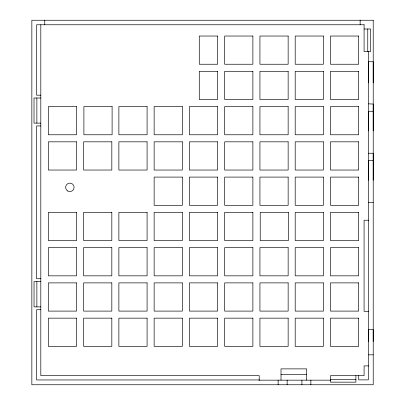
<?xml version="1.0" encoding="UTF-8"?>
<svg xmlns="http://www.w3.org/2000/svg" width="405" height="405" viewBox="0 0 405 405"><rect width="100%" height="100%" fill="white"/><g stroke="black" fill="none" stroke-linecap="round" stroke-linejoin="round"><path stroke-width="0.61" d="M368.601 153.252L373.218 153.237L373.218 180.225M368.601 341.42L368.601 329.594L373.218 329.594L373.218 341.42M368.601 180.225L368.601 160.507L373.218 160.507M368.601 130.931L368.601 111.264L373.218 111.279M368.601 82.883L368.601 61.722L373.218 61.722L373.218 82.883M373.218 130.931L373.218 104.039L368.601 103.857M364.171 24.766L36.582 24.766L36.582 95.18L40.814 95.18M364.085 28.998L370.575 28.998L370.575 51.567L364.085 51.567L364.085 24.766M40.814 98L34.015 98L34.015 123.12L40.814 123.12M40.814 125.94L36.582 125.94L36.582 278.726L40.814 278.726M368.601 220.224L364.085 220.224L364.085 311.349L368.601 311.349M40.814 281.546L34.04 281.546L34.04 306.894L40.814 306.894M40.814 309.714L36.582 309.714L36.582 379.956L259.215 379.956M368.601 354.836L373.218 354.836M281.009 374.519L306.681 374.519M330.51 379.374L355.904 379.374M258.896 380.163L330.693 380.163M373.218 202.546L368.601 202.546M368.601 51.384L368.601 220.831M368.601 311.242L368.601 365.902L364.085 365.902L364.085 375.648L330.51 375.648L330.51 382.158L355.904 382.158L355.904 375.648M368.317 220.224L368.317 311.349M368.317 365.902L368.317 379.88L358.724 379.88L358.724 375.648M367.755 28.998L367.755 51.567M360.136 20.25L360.136 24.766M310.868 380.163L310.868 384.75M306.681 380.163L306.681 368.879L281.009 368.879L281.009 380.163M301.917 380.163L301.917 384.75M287.14 380.163L287.14 384.75M278.134 380.163L278.134 384.75M259.215 380.163L259.215 375.648L40.814 375.648L40.814 24.766M44.763 20.25L44.763 24.766M36.865 98L36.865 123.12M36.865 281.546L36.865 306.894M373.218 20.25L31.848 20.25L31.848 384.75L373.218 384.75L373.218 20.25M217.617 36.035L199.28 36.035L199.28 64.243L217.617 64.243L217.617 36.035M252.882 36.035L224.674 36.035L224.674 64.243L252.882 64.243L252.882 36.035M288.147 36.035L259.934 36.035L259.934 64.243L288.147 64.243L288.147 36.035M323.413 36.035L295.199 36.035L295.199 64.243L323.413 64.243L323.413 36.035M358.678 36.035L330.465 36.035L330.465 64.243L358.678 64.243L358.678 36.035M217.617 71.3L199.28 71.3L199.28 99.508L217.617 99.508L217.617 71.3M252.882 71.3L224.674 71.3L224.674 99.508L252.882 99.508L252.882 71.3M288.147 71.3L259.934 71.3L259.934 99.508L288.147 99.508L288.147 71.3M323.413 71.3L295.199 71.3L295.199 99.508L323.413 99.508L323.413 71.3M358.678 71.3L330.465 71.3L330.465 99.508L358.678 99.508L358.678 71.3M76.56 106.561L48.347 106.561L48.347 134.774L76.56 134.774L76.56 106.561M112.104 106.561L83.896 106.561L83.896 134.774L112.104 134.774L112.104 106.561M147.086 106.561L118.878 106.561L118.878 134.774L147.086 134.774L147.086 106.561M182.351 106.561L154.143 106.561L154.143 134.774L182.351 134.774L182.351 106.561M217.617 106.561L189.408 106.561L189.408 134.774L217.617 134.774L217.617 106.561M252.882 106.561L224.674 106.561L224.674 134.774L252.882 134.774L252.882 106.561M288.147 106.561L259.934 106.561L259.934 134.774L288.147 134.774L288.147 106.561M323.413 106.561L295.199 106.561L295.199 134.774L323.413 134.774L323.413 106.561M358.678 106.561L330.465 106.561L330.465 134.774L358.678 134.774L358.678 106.561M76.56 141.826L48.347 141.826L48.347 170.039L76.56 170.039L76.56 141.826M111.826 141.826L83.612 141.826L83.612 170.039L111.826 170.039L111.826 141.826M147.086 141.826L118.878 141.826L118.878 170.039L147.086 170.039L147.086 141.826M182.351 141.826L154.143 141.826L154.143 170.039L182.351 170.039L182.351 141.826M217.617 141.826L189.408 141.826L189.408 170.039L217.617 170.039L217.617 141.826M252.882 141.826L224.674 141.826L224.674 170.039L252.882 170.039L252.882 141.826M288.147 141.826L259.934 141.826L259.934 170.039L288.147 170.039L288.147 141.826M323.413 141.826L295.199 141.826L295.199 170.039L323.413 170.039L323.413 141.826M358.678 141.826L330.465 141.826L330.465 170.039L358.678 170.039L358.678 141.826M182.351 177.091L154.143 177.091L154.143 205.305L182.351 205.305L182.351 177.091M217.617 177.091L189.408 177.091L189.408 205.305L217.617 205.305L217.617 177.091M252.882 177.091L224.674 177.091L224.674 205.305L252.882 205.305L252.882 177.091M288.147 177.091L259.934 177.091L259.934 205.305L288.147 205.305L288.147 177.091M323.413 177.091L295.199 177.091L295.199 205.305L323.413 205.305L323.413 177.091M358.678 177.091L330.465 177.091L330.465 205.305L358.678 205.305L358.678 177.091M76.56 212.357L48.347 212.357L48.347 240.57L76.56 240.57L76.56 212.357M111.826 212.357L83.612 212.357L83.612 240.57L111.826 240.57L111.826 212.357M147.086 212.357L118.878 212.357L118.878 240.57L147.086 240.57L147.086 212.357M182.351 212.357L154.143 212.357L154.143 240.57L182.351 240.57L182.351 212.357M217.617 212.357L189.408 212.357L189.408 240.57L217.617 240.57L217.617 212.357M252.882 212.357L224.674 212.357L224.674 240.57L252.882 240.57L252.882 212.357M288.431 212.357L260.218 212.357L260.218 240.57L288.431 240.57L288.431 212.357M323.413 212.357L295.199 212.357L295.199 240.57L323.413 240.57L323.413 212.357M358.678 212.357L330.465 212.357L330.465 240.57L358.678 240.57L358.678 212.357M76.56 247.622L48.347 247.622L48.347 275.835L76.56 275.835L76.56 247.622M111.826 247.622L83.612 247.622L83.612 275.835L111.826 275.835L111.826 247.622M147.086 247.622L118.878 247.622L118.878 275.835L147.086 275.835L147.086 247.622M182.351 247.622L154.143 247.622L154.143 275.835L182.351 275.835L182.351 247.622M217.617 247.622L189.408 247.622L189.408 275.835L217.617 275.835L217.617 247.622M252.882 247.622L224.674 247.622L224.674 275.835L252.882 275.835L252.882 247.622M288.147 247.622L259.934 247.622L259.934 275.835L288.147 275.835L288.147 247.622M323.413 247.622L295.199 247.622L295.199 275.835L323.413 275.835L323.413 247.622M358.678 247.622L330.465 247.622L330.465 275.835L358.678 275.835L358.678 247.622M76.56 282.887L48.347 282.887L48.347 311.101L76.56 311.101L76.56 282.887M111.826 282.887L83.612 282.887L83.612 311.101L111.826 311.101L111.826 282.887M147.086 282.887L118.878 282.887L118.878 311.101L147.086 311.101L147.086 282.887M182.351 282.887L154.143 282.887L154.143 311.101L182.351 311.101L182.351 282.887M217.617 282.887L189.408 282.887L189.408 311.101L217.617 311.101L217.617 282.887M252.882 282.887L224.674 282.887L224.674 311.101L252.882 311.101L252.882 282.887M288.147 282.887L259.934 282.887L259.934 311.101L288.147 311.101L288.147 282.887M323.413 282.887L295.199 282.887L295.199 311.101L323.413 311.101L323.413 282.887M358.678 282.887L330.465 282.887L330.465 311.101L358.678 311.101L358.678 282.887M76.56 318.153L48.347 318.153L48.347 346.366L76.56 346.366L76.56 318.153M111.826 318.153L83.612 318.153L83.612 346.366L111.826 346.366L111.826 318.153M147.086 318.153L118.878 318.153L118.878 346.366L147.086 346.366L147.086 318.153M182.351 318.153L154.143 318.153L154.143 346.366L182.351 346.366L182.351 318.153M217.617 318.153L189.408 318.153L189.408 346.366L217.617 346.366L217.617 318.153M252.882 318.153L224.674 318.153L224.674 346.366L252.882 346.366L252.882 318.153M288.147 318.153L259.934 318.153L259.934 346.366L288.147 346.366L288.147 318.153M323.413 318.153L295.199 318.153L295.199 346.366L323.413 346.366L323.413 318.153M358.678 318.153L330.465 318.153L330.465 346.366L358.678 346.366L358.678 318.153M67.751 190.998A4.232 4.232 0 0 0 74.1 187.338A4.232 4.232 0 0 0 67.751 183.673A4.232 4.232 0 0 0 67.751 190.998"/></g></svg>
